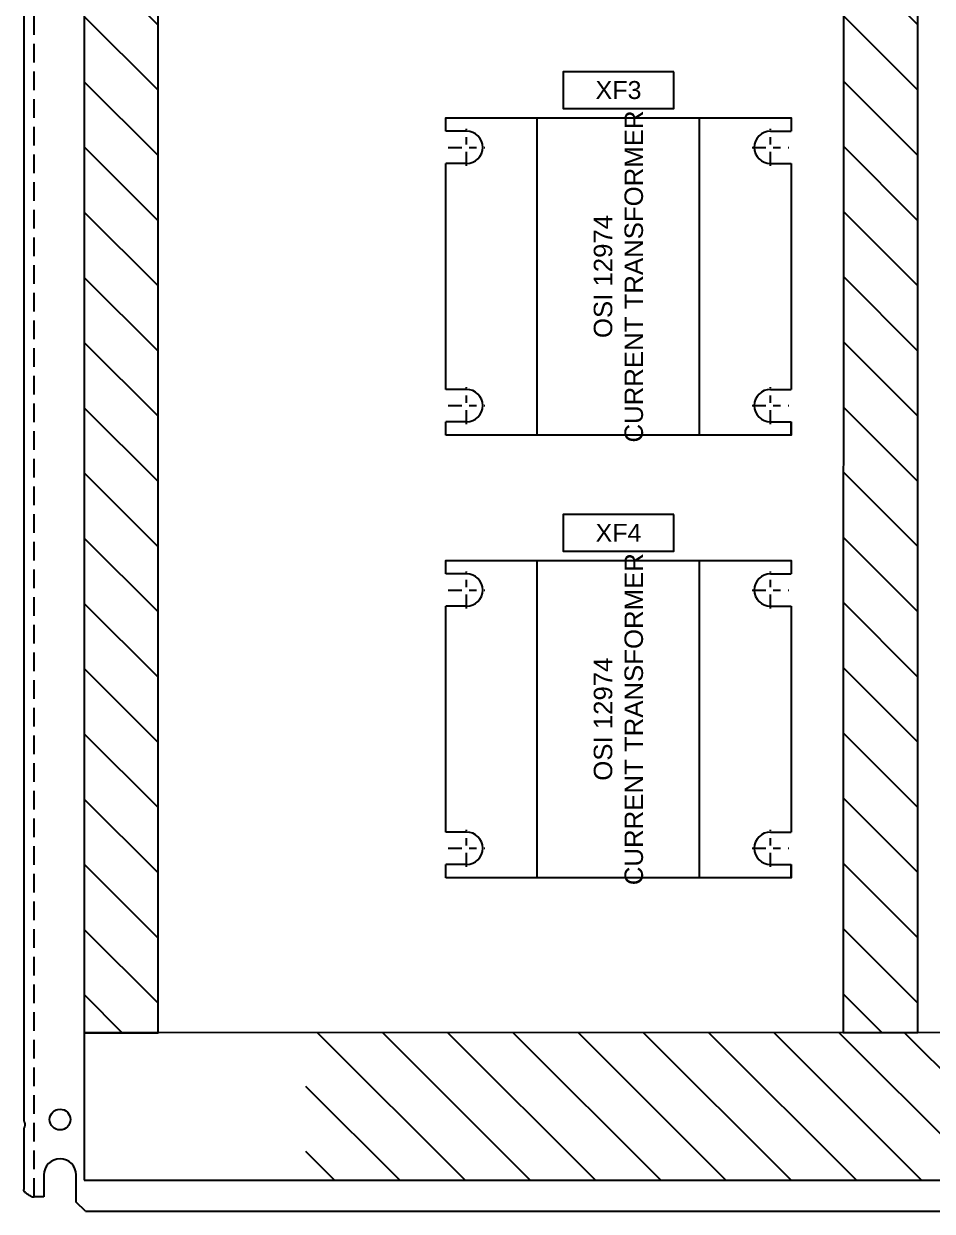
# Model space of a CAD drawing. Header units: inches. Extents: x -228 to 241, y -155 to 115.
# Drawn here: x -181.1 to -168.79, y 60.88 to 76.97 of the extents above; entities that cross this region are included whole.
import ezdxf

# ---------------------------------------------------------------- set-up
doc = ezdxf.new("R2010")
doc.units = ezdxf.units.IN
doc.header["$MEASUREMENT"] = 0
doc.linetypes.add('CENTER2', pattern=[1.125, 0.75, -0.125, 0.125, -0.125])
doc.linetypes.add('HIDDEN', pattern=[0.375, 0.25, -0.125])
for name, color, linetype in [('CENTER', 2, 'CENTER2'), ('CURRENT TRANSFORMER', 201, 'Continuous'), ('PANEL', 150, 'Continuous'), ('TXT', 4, 'Continuous'), ('WIREWAY', 253, 'Continuous')]:
    doc.layers.add(name, color=color, linetype=linetype)
doc.styles.add('ARIAL', font='arial.ttf')
doc.styles.add('Notes', font='arial.ttf', dxfattribs={"height": 0.125})

# ---------------------------------------------------------------- blocks, each defined once
blk = doc.blocks.new('12974')
for p, q in [((0.18, 2.06), (0.18, 2.34)), ((0.62, 2.06), (0.62, 2.34)), ((3.68, 2.06), (3.68, 2.34)), ((4.12, 2.06), (4.12, 2.34)), ((0, 1.1), (4.3, 1.1)), ((0, -1.1), (4.3, -1.1)), ((0.18, -2.06), (0.18, -2.34)), ((0.62, -2.06), (0.62, -2.34)), ((3.68, -2.06), (3.68, -2.34)), ((4.12, -2.06), (4.12, -2.34))]:
    blk.add_line(p, q)
for points in [[(0, 2.34), (0.18, 2.34)], [(0.18, -2.34), (0, -2.34), (0, 2.34)], [(0.62, 2.34), (3.68, 2.34)], [(4.12, 2.34), (4.3, 2.34), (4.3, -2.34), (4.12, -2.34)], [(0, -2.34), (0.18, -2.34)], [(3.68, -2.34), (0.62, -2.34)]]:
    blk.add_lwpolyline(points)
for centre, start, end in [((0.4, 2.06), 180, 0), ((3.9, 2.06), 180, 0), ((0.4, -2.06), 0, 180), ((3.9, -2.06), 0, 180)]:
    blk.add_arc(centre, 0.22, start, end)
at = {"insert": (2.15, 0), "char_height": 0.25, "attachment_point": 5, "style": 'ARIAL'}
blk.add_mtext_dynamic_manual_height_columns('OSI 12974\\PCURRENT TRANSFORMER', width=4.3, gutter_width=0.625, heights=[0], dxfattribs=at)

msp = doc.modelspace()

# ---------------------------------------------------------------- hatches: boundary and pattern name
at = {"layer": 'WIREWAY'}
h = msp.add_hatch(dxfattribs=at)
h.set_pattern_fill('ANSI31', color=256, scale=5, angle=-90, style=0)
h.set_pattern_definition([(315, (-154.99056, -12.74404), (0.4419417, 0.4419417), [])])
h.paths.add_polyline_path([(-180.279373, 94.045141), (-180.279373, 63.295141), (-179.279373, 63.295141), (-179.279373, 94.045141)])
h = msp.add_hatch(dxfattribs=at)
h.set_pattern_fill('ANSI31', color=256, scale=5, angle=-90, style=0)
h.set_pattern_definition([(315, (-144.69206, -12.74404), (0.4419417, 0.4419417), [])])
h.paths.add_polyline_path([(-169.980872, 94.045141), (-169.988349, 63.295141), (-168.988349, 63.295141), (-168.980872, 94.045141)])
h = msp.add_hatch(dxfattribs=at)
h.set_pattern_fill('ANSI31', color=256, scale=5, style=0)
h.set_pattern_definition([(135, (-246.36263, 86.5765), (0.4419417, 0.4419417), [])])
h.paths.add_polyline_path([(-156.779373, 61.294546), (-177.279373, 61.295736), (-177.279373, 63.294546), (-156.779373, 63.295141)])

# ---------------------------------------------------------------- linework, layer by layer
at = {"layer": 'CENTER', "ltscale": 0.25}
for p, q in [((-175.099418, 75.045141), (-175.099418, 75.545141)), ((-170.979418, 75.045141), (-170.979418, 75.545141)), ((-175.349418, 75.295141), (-174.849418, 75.295141)), ((-171.229418, 75.295141), (-170.729418, 75.295141)), ((-175.099418, 71.545141), (-175.099418, 72.045141)), ((-170.979418, 71.545141), (-170.979418, 72.045141)), ((-175.349418, 71.795141), (-174.849418, 71.795141)), ((-171.229418, 71.795141), (-170.729418, 71.795141)), ((-175.099418, 69.045141), (-175.099418, 69.545141)), ((-170.979418, 69.045141), (-170.979418, 69.545141)), ((-175.349418, 69.295141), (-174.849418, 69.295141)), ((-171.229418, 69.295141), (-170.729418, 69.295141)), ((-175.099418, 65.545141), (-175.099418, 66.045141)), ((-170.979418, 65.545141), (-170.979418, 66.045141)), ((-175.349418, 65.795141), (-174.849418, 65.795141)), ((-171.229418, 65.795141), (-170.729418, 65.795141))]:
    msp.add_line(p, q, dxfattribs=at)
at = {"layer": 'PANEL', "linetype": 'HIDDEN'}
msp.add_line((-180.956182, 61.072466), (-180.956182, 94.847816), dxfattribs=at)
at = {"layer": 'PANEL'}
for p, q in [((-181.099418, 93.814736), (-181.099418, 62.105546)), ((-181.099418, 61.993608), (-181.099418, 61.169627)), ((-180.826719, 61.366952), (-180.826719, 61.072466)), ((-180.388496, 61.000347), (-180.388496, 61.366952)), ((-180.991045, 61.072466), (-180.956182, 61.072466)), ((-180.826719, 61.072466), (-180.956182, 61.072466)), ((-180.26329, 60.875141), (-180.388496, 61.000347)), ((-180.26329, 60.875141), (-153.765547, 60.875141))]:
    msp.add_line(p, q, dxfattribs=at)
msp.add_circle((-180.607608, 62.11819), 0.140732, dxfattribs=at)
msp.add_arc((-180.607608, 61.366952), 0.219111, 0, 180, dxfattribs=at)
for points, knots in [([(-181.099418, 62.105546), (-181.099418, 62.103597), (-181.098816, 62.101205), (-181.096616, 62.09527), (-181.094982, 62.091681), (-181.091184, 62.08296), (-181.08897, 62.077713), (-181.086184, 62.068232), (-181.085342, 62.064746), (-181.084155, 62.057415), (-181.083806, 62.053466), (-181.083807, 62.045686), (-181.084154, 62.041743), (-181.085345, 62.034391), (-181.086188, 62.030907), (-181.088971, 62.021439), (-181.091186, 62.016188), (-181.094973, 62.007492), (-181.09661, 62.003899), (-181.098816, 61.997949), (-181.099418, 61.995556), (-181.099418, 61.993608)], [0, 0, 0, 0, 0.125, 0.125, 0.25, 0.25, 0.375, 0.375, 0.4375, 0.4375, 0.5, 0.5, 0.5625, 0.5625, 0.625, 0.625, 0.75, 0.75, 0.875, 0.875, 1, 1, 1, 1]), ([(-180.991045, 61.072466), (-181.006516, 61.080632), (-181.020967, 61.088596), (-181.040898, 61.100767), (-181.047224, 61.104853), (-181.058834, 61.112919), (-181.064173, 61.116934), (-181.07389, 61.125011), (-181.078293, 61.129107), (-181.085838, 61.137203), (-181.089008, 61.14122), (-181.096711, 61.153304), (-181.099418, 61.161461), (-181.099418, 61.169627)], [0, 0, 0, 0, 0.25, 0.25, 0.375, 0.375, 0.5, 0.5, 0.625, 0.625, 0.75, 0.75, 1, 1, 1, 1])]:
    msp.add_open_spline(points, degree=3, knots=knots, dxfattribs=at)
at = {"layer": 'TXT'}
for points in [[(-172.289418, 76.320825), (-173.789418, 76.320825), (-173.789418, 75.820825), (-172.289418, 75.820825), (-172.289418, 76.320825)], [(-172.289418, 70.320825), (-173.789418, 70.320825), (-173.789418, 69.820825), (-172.289418, 69.820825), (-172.289418, 70.320825)]]:
    msp.add_lwpolyline(points, dxfattribs=at)
at = {"layer": 'WIREWAY'}
for points in [[(-180.279373, 94.045141), (-180.279373, 63.295141), (-179.279373, 63.295141), (-179.279373, 94.045141)], [(-168.980872, 94.045141), (-168.988349, 63.295141), (-169.988349, 63.295141), (-169.980872, 94.045141)], [(-180.279373, 61.294546), (-153.779373, 61.295736), (-153.779373, 63.295736), (-180.279373, 63.294546)]]:
    msp.add_lwpolyline(points, close=True, dxfattribs=at)

# ---------------------------------------------------------------- block references
at = {"layer": 'CURRENT TRANSFORMER'}
for p, rotation in [((-173.039418, 71.395141), 90), ((-173.039418, 65.395141), 89.99999999999999)]:
    msp.add_blockref('12974', p, dxfattribs=dict(at, rotation=rotation))

# ---------------------------------------------------------------- texts
at = {"layer": 'TXT', "char_height": 0.2431134, "attachment_point": 5, "style": 'Notes'}
for s, insert in [('XF3', (-173.039418, 76.070825)), ('XF4', (-173.039418, 70.070825))]:
    msp.add_mtext_dynamic_manual_height_columns(s, width=2.5, gutter_width=0.625, heights=[0], dxfattribs=dict(at, insert=insert))

doc.saveas('drawing.dxf')
